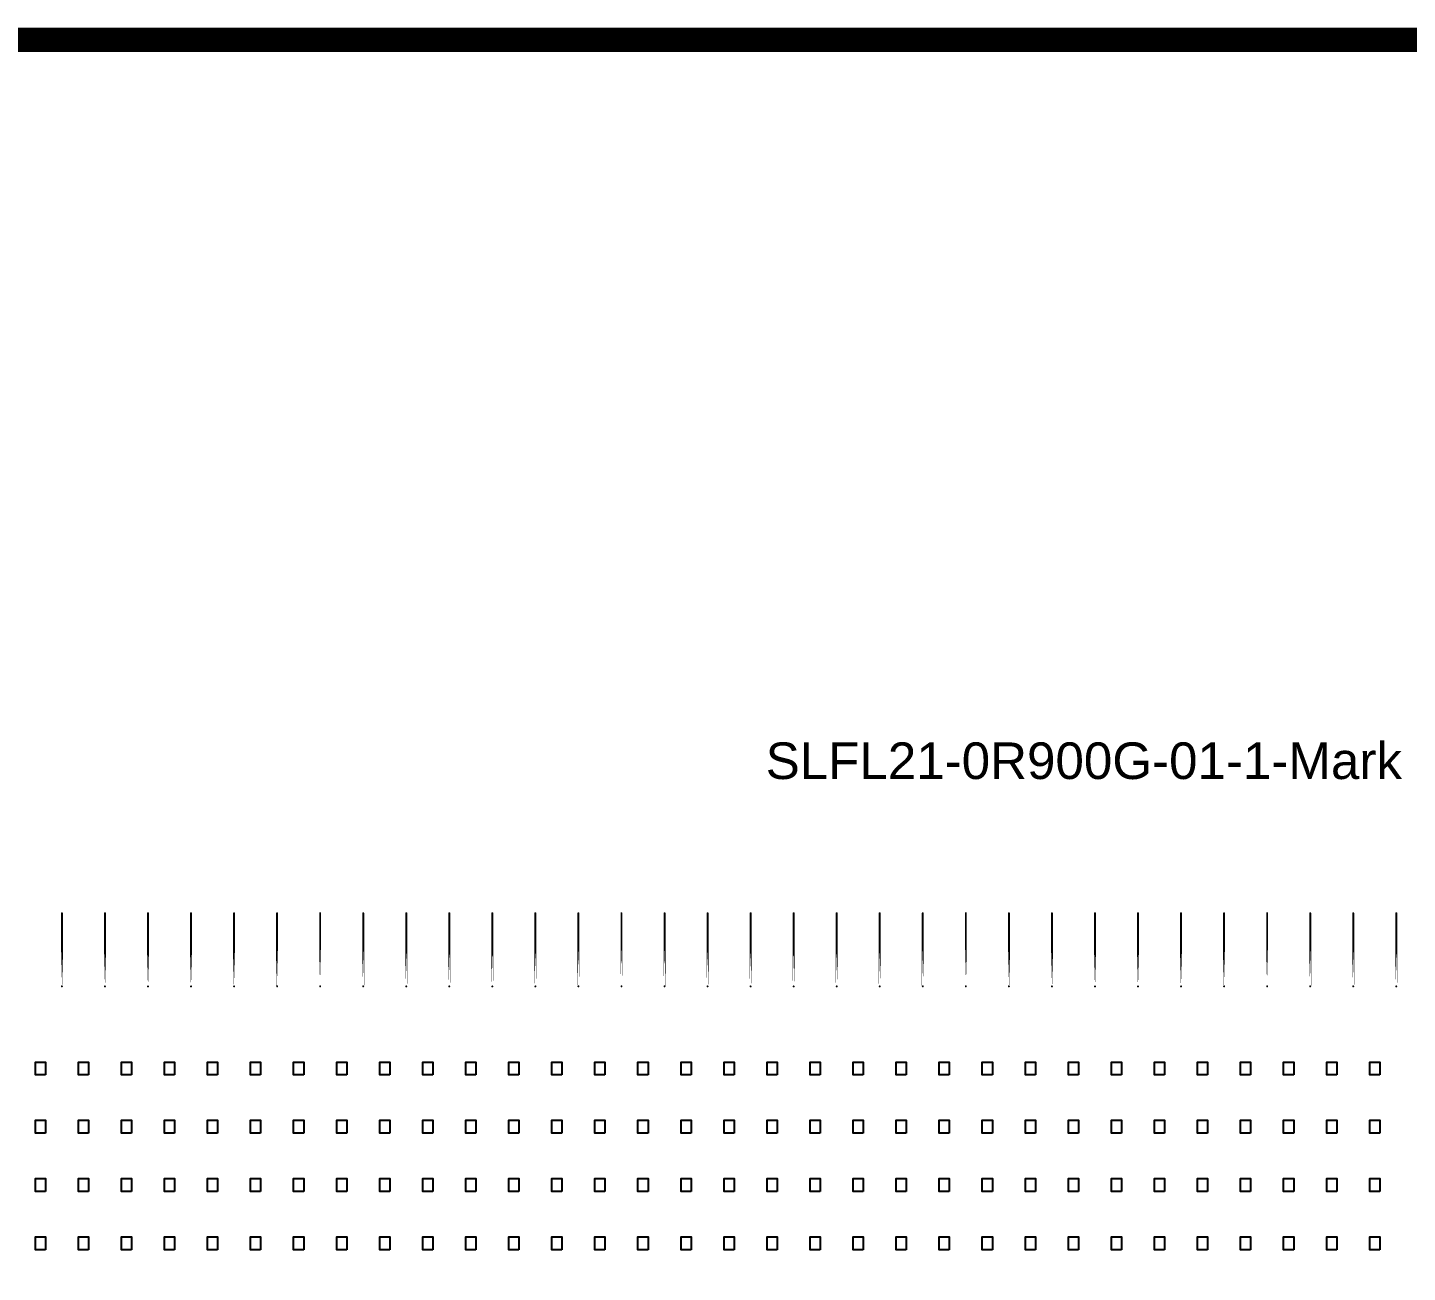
# Model space of a CAD drawing. Extents: x 11 to 212, y 11 to 212.
# Drawn here: x 67.4 to 124, y 160.7 to 211.7 of the extents above; entities that cross this region are included whole.
import ezdxf

# ---------------------------------------------------------------- set-up
doc = ezdxf.new("R2010")
doc.units = 0
doc.layers.get('0').update_dxf_attribs({"linetype": 'continuous'})
doc.layers.add('Mark', color=7, linetype='continuous')
doc.styles.get("Standard").update_dxf_attribs({"font": 'ARIAL.TTF'})

# ---------------------------------------------------------------- blocks, each defined once
blk = doc.blocks.new('cutlineendpoint')
at = {"const_width": 0.04}
blk.add_lwpolyline([(-0.02, 0, 1), (0.02, 0, 1)], format="xyb", close=True, dxfattribs=at)

msp = doc.modelspace()

# ---------------------------------------------------------------- linework, layer by layer
at = {"layer": 'Mark'}
for points, const_width in [([(11.2, 211.2), (211.2, 211.2), (211.2, 11.2), (11.2, 11.2)], 1), ([(68.847, 172.4), (68.847, 175.4)], 0.08), ([(70.612, 172.4), (70.612, 175.4)], 0.08), ([(72.376, 172.4), (72.376, 175.4)], 0.08), ([(74.141, 172.4), (74.141, 175.4)], 0.08), ([(75.906, 172.4), (75.906, 175.4)], 0.08), ([(77.671, 172.4), (77.671, 175.4)], 0.08), ([(79.435, 172.4), (79.435, 175.4)], 0.08), ([(81.2, 172.4), (81.2, 175.4)], 0.08), ([(82.965, 172.4), (82.965, 175.4)], 0.08), ([(84.729, 172.4), (84.729, 175.4)], 0.08), ([(86.494, 172.4), (86.494, 175.4)], 0.08), ([(88.259, 172.4), (88.259, 175.4)], 0.08), ([(90.024, 172.4), (90.024, 175.4)], 0.08), ([(91.788, 172.4), (91.788, 175.4)], 0.08), ([(93.553, 172.4), (93.553, 175.4)], 0.08), ([(95.318, 172.4), (95.318, 175.4)], 0.08), ([(97.082, 172.4), (97.082, 175.4)], 0.08), ([(98.847, 172.4), (98.847, 175.4)], 0.08), ([(100.612, 172.4), (100.612, 175.4)], 0.08), ([(102.376, 172.4), (102.376, 175.4)], 0.08), ([(104.141, 172.4), (104.141, 175.4)], 0.08), ([(105.906, 172.4), (105.906, 175.4)], 0.08), ([(107.671, 172.4), (107.671, 175.4)], 0.08), ([(109.435, 172.4), (109.435, 175.4)], 0.08), ([(111.2, 172.4), (111.2, 175.4)], 0.08), ([(112.965, 172.4), (112.965, 175.4)], 0.08), ([(114.729, 172.4), (114.729, 175.4)], 0.08), ([(116.494, 172.4), (116.494, 175.4)], 0.08), ([(118.259, 172.4), (118.259, 175.4)], 0.08), ([(120.024, 172.4), (120.024, 175.4)], 0.08), ([(121.788, 172.4), (121.788, 175.4)], 0.08), ([(123.553, 172.4), (123.553, 175.4)], 0.08)]:
    msp.add_lwpolyline(points, close=True, dxfattribs=dict(at, const_width=const_width))
for points in [[(68.171, 168.771), (67.759, 168.771), (67.759, 169.3), (68.171, 169.3)], [(69.935, 168.771), (69.524, 168.771), (69.524, 169.3), (69.935, 169.3)], [(71.7, 168.771), (71.288, 168.771), (71.288, 169.3), (71.7, 169.3)], [(73.465, 168.771), (73.053, 168.771), (73.053, 169.3), (73.465, 169.3)], [(75.229, 168.771), (74.818, 168.771), (74.818, 169.3), (75.229, 169.3)], [(76.994, 168.771), (76.582, 168.771), (76.582, 169.3), (76.994, 169.3)], [(78.759, 168.771), (78.347, 168.771), (78.347, 169.3), (78.759, 169.3)], [(80.524, 168.771), (80.112, 168.771), (80.112, 169.3), (80.524, 169.3)], [(82.288, 168.771), (81.876, 168.771), (81.876, 169.3), (82.288, 169.3)], [(84.053, 168.771), (83.641, 168.771), (83.641, 169.3), (84.053, 169.3)], [(85.818, 168.771), (85.406, 168.771), (85.406, 169.3), (85.818, 169.3)], [(87.582, 168.771), (87.171, 168.771), (87.171, 169.3), (87.582, 169.3)], [(89.347, 168.771), (88.935, 168.771), (88.935, 169.3), (89.347, 169.3)], [(91.112, 168.771), (90.7, 168.771), (90.7, 169.3), (91.112, 169.3)], [(92.876, 168.771), (92.465, 168.771), (92.465, 169.3), (92.876, 169.3)], [(94.641, 168.771), (94.229, 168.771), (94.229, 169.3), (94.641, 169.3)], [(96.406, 168.771), (95.994, 168.771), (95.994, 169.3), (96.406, 169.3)], [(98.171, 168.771), (97.759, 168.771), (97.759, 169.3), (98.171, 169.3)], [(99.935, 168.771), (99.524, 168.771), (99.524, 169.3), (99.935, 169.3)], [(101.7, 168.771), (101.288, 168.771), (101.288, 169.3), (101.7, 169.3)], [(103.465, 168.771), (103.053, 168.771), (103.053, 169.3), (103.465, 169.3)], [(105.229, 168.771), (104.818, 168.771), (104.818, 169.3), (105.229, 169.3)], [(106.994, 168.771), (106.582, 168.771), (106.582, 169.3), (106.994, 169.3)], [(108.759, 168.771), (108.347, 168.771), (108.347, 169.3), (108.759, 169.3)], [(110.524, 168.771), (110.112, 168.771), (110.112, 169.3), (110.524, 169.3)], [(112.288, 168.771), (111.876, 168.771), (111.876, 169.3), (112.288, 169.3)], [(114.053, 168.771), (113.641, 168.771), (113.641, 169.3), (114.053, 169.3)], [(115.818, 168.771), (115.406, 168.771), (115.406, 169.3), (115.818, 169.3)], [(117.582, 168.771), (117.171, 168.771), (117.171, 169.3), (117.582, 169.3)], [(119.347, 168.771), (118.935, 168.771), (118.935, 169.3), (119.347, 169.3)], [(121.112, 168.771), (120.7, 168.771), (120.7, 169.3), (121.112, 169.3)], [(122.876, 168.771), (122.465, 168.771), (122.465, 169.3), (122.876, 169.3)], [(68.171, 166.382), (67.759, 166.382), (67.759, 166.912), (68.171, 166.912)], [(69.935, 166.382), (69.524, 166.382), (69.524, 166.912), (69.935, 166.912)], [(71.7, 166.382), (71.288, 166.382), (71.288, 166.912), (71.7, 166.912)], [(73.465, 166.382), (73.053, 166.382), (73.053, 166.912), (73.465, 166.912)], [(75.229, 166.382), (74.818, 166.382), (74.818, 166.912), (75.229, 166.912)], [(76.994, 166.382), (76.582, 166.382), (76.582, 166.912), (76.994, 166.912)], [(78.759, 166.382), (78.347, 166.382), (78.347, 166.912), (78.759, 166.912)], [(80.524, 166.382), (80.112, 166.382), (80.112, 166.912), (80.524, 166.912)], [(82.288, 166.382), (81.876, 166.382), (81.876, 166.912), (82.288, 166.912)], [(84.053, 166.382), (83.641, 166.382), (83.641, 166.912), (84.053, 166.912)], [(85.818, 166.382), (85.406, 166.382), (85.406, 166.912), (85.818, 166.912)], [(87.582, 166.382), (87.171, 166.382), (87.171, 166.912), (87.582, 166.912)], [(89.347, 166.382), (88.935, 166.382), (88.935, 166.912), (89.347, 166.912)], [(91.112, 166.382), (90.7, 166.382), (90.7, 166.912), (91.112, 166.912)], [(92.876, 166.382), (92.465, 166.382), (92.465, 166.912), (92.876, 166.912)], [(94.641, 166.382), (94.229, 166.382), (94.229, 166.912), (94.641, 166.912)], [(96.406, 166.382), (95.994, 166.382), (95.994, 166.912), (96.406, 166.912)], [(98.171, 166.382), (97.759, 166.382), (97.759, 166.912), (98.171, 166.912)], [(99.935, 166.382), (99.524, 166.382), (99.524, 166.912), (99.935, 166.912)], [(101.7, 166.382), (101.288, 166.382), (101.288, 166.912), (101.7, 166.912)], [(103.465, 166.382), (103.053, 166.382), (103.053, 166.912), (103.465, 166.912)], [(105.229, 166.382), (104.818, 166.382), (104.818, 166.912), (105.229, 166.912)], [(106.994, 166.382), (106.582, 166.382), (106.582, 166.912), (106.994, 166.912)], [(108.759, 166.382), (108.347, 166.382), (108.347, 166.912), (108.759, 166.912)], [(110.524, 166.382), (110.112, 166.382), (110.112, 166.912), (110.524, 166.912)], [(112.288, 166.382), (111.876, 166.382), (111.876, 166.912), (112.288, 166.912)], [(114.053, 166.382), (113.641, 166.382), (113.641, 166.912), (114.053, 166.912)], [(115.818, 166.382), (115.406, 166.382), (115.406, 166.912), (115.818, 166.912)], [(117.582, 166.382), (117.171, 166.382), (117.171, 166.912), (117.582, 166.912)], [(119.347, 166.382), (118.935, 166.382), (118.935, 166.912), (119.347, 166.912)], [(121.112, 166.382), (120.7, 166.382), (120.7, 166.912), (121.112, 166.912)], [(122.876, 166.382), (122.465, 166.382), (122.465, 166.912), (122.876, 166.912)], [(68.171, 163.994), (67.759, 163.994), (67.759, 164.524), (68.171, 164.524)], [(69.935, 163.994), (69.524, 163.994), (69.524, 164.524), (69.935, 164.524)], [(71.7, 163.994), (71.288, 163.994), (71.288, 164.524), (71.7, 164.524)], [(73.465, 163.994), (73.053, 163.994), (73.053, 164.524), (73.465, 164.524)], [(75.229, 163.994), (74.818, 163.994), (74.818, 164.524), (75.229, 164.524)], [(76.994, 163.994), (76.582, 163.994), (76.582, 164.524), (76.994, 164.524)], [(78.759, 163.994), (78.347, 163.994), (78.347, 164.524), (78.759, 164.524)], [(80.524, 163.994), (80.112, 163.994), (80.112, 164.524), (80.524, 164.524)], [(82.288, 163.994), (81.876, 163.994), (81.876, 164.524), (82.288, 164.524)], [(84.053, 163.994), (83.641, 163.994), (83.641, 164.524), (84.053, 164.524)], [(85.818, 163.994), (85.406, 163.994), (85.406, 164.524), (85.818, 164.524)], [(87.582, 163.994), (87.171, 163.994), (87.171, 164.524), (87.582, 164.524)], [(89.347, 163.994), (88.935, 163.994), (88.935, 164.524), (89.347, 164.524)], [(91.112, 163.994), (90.7, 163.994), (90.7, 164.524), (91.112, 164.524)], [(92.876, 163.994), (92.465, 163.994), (92.465, 164.524), (92.876, 164.524)], [(94.641, 163.994), (94.229, 163.994), (94.229, 164.524), (94.641, 164.524)], [(96.406, 163.994), (95.994, 163.994), (95.994, 164.524), (96.406, 164.524)], [(98.171, 163.994), (97.759, 163.994), (97.759, 164.524), (98.171, 164.524)], [(99.935, 163.994), (99.524, 163.994), (99.524, 164.524), (99.935, 164.524)], [(101.7, 163.994), (101.288, 163.994), (101.288, 164.524), (101.7, 164.524)], [(103.465, 163.994), (103.053, 163.994), (103.053, 164.524), (103.465, 164.524)], [(105.229, 163.994), (104.818, 163.994), (104.818, 164.524), (105.229, 164.524)], [(106.994, 163.994), (106.582, 163.994), (106.582, 164.524), (106.994, 164.524)], [(108.759, 163.994), (108.347, 163.994), (108.347, 164.524), (108.759, 164.524)], [(110.524, 163.994), (110.112, 163.994), (110.112, 164.524), (110.524, 164.524)], [(112.288, 163.994), (111.876, 163.994), (111.876, 164.524), (112.288, 164.524)], [(114.053, 163.994), (113.641, 163.994), (113.641, 164.524), (114.053, 164.524)], [(115.818, 163.994), (115.406, 163.994), (115.406, 164.524), (115.818, 164.524)], [(117.582, 163.994), (117.171, 163.994), (117.171, 164.524), (117.582, 164.524)], [(119.347, 163.994), (118.935, 163.994), (118.935, 164.524), (119.347, 164.524)], [(121.112, 163.994), (120.7, 163.994), (120.7, 164.524), (121.112, 164.524)], [(122.876, 163.994), (122.465, 163.994), (122.465, 164.524), (122.876, 164.524)], [(68.171, 161.606), (67.759, 161.606), (67.759, 162.135), (68.171, 162.135)], [(69.935, 161.606), (69.524, 161.606), (69.524, 162.135), (69.935, 162.135)], [(71.7, 161.606), (71.288, 161.606), (71.288, 162.135), (71.7, 162.135)], [(73.465, 161.606), (73.053, 161.606), (73.053, 162.135), (73.465, 162.135)], [(75.229, 161.606), (74.818, 161.606), (74.818, 162.135), (75.229, 162.135)], [(76.994, 161.606), (76.582, 161.606), (76.582, 162.135), (76.994, 162.135)], [(78.759, 161.606), (78.347, 161.606), (78.347, 162.135), (78.759, 162.135)], [(80.524, 161.606), (80.112, 161.606), (80.112, 162.135), (80.524, 162.135)], [(82.288, 161.606), (81.876, 161.606), (81.876, 162.135), (82.288, 162.135)], [(84.053, 161.606), (83.641, 161.606), (83.641, 162.135), (84.053, 162.135)], [(85.818, 161.606), (85.406, 161.606), (85.406, 162.135), (85.818, 162.135)], [(87.582, 161.606), (87.171, 161.606), (87.171, 162.135), (87.582, 162.135)], [(89.347, 161.606), (88.935, 161.606), (88.935, 162.135), (89.347, 162.135)], [(91.112, 161.606), (90.7, 161.606), (90.7, 162.135), (91.112, 162.135)], [(92.876, 161.606), (92.465, 161.606), (92.465, 162.135), (92.876, 162.135)], [(94.641, 161.606), (94.229, 161.606), (94.229, 162.135), (94.641, 162.135)], [(96.406, 161.606), (95.994, 161.606), (95.994, 162.135), (96.406, 162.135)], [(98.171, 161.606), (97.759, 161.606), (97.759, 162.135), (98.171, 162.135)], [(99.935, 161.606), (99.524, 161.606), (99.524, 162.135), (99.935, 162.135)], [(101.7, 161.606), (101.288, 161.606), (101.288, 162.135), (101.7, 162.135)], [(103.465, 161.606), (103.053, 161.606), (103.053, 162.135), (103.465, 162.135)], [(105.229, 161.606), (104.818, 161.606), (104.818, 162.135), (105.229, 162.135)], [(106.994, 161.606), (106.582, 161.606), (106.582, 162.135), (106.994, 162.135)], [(108.759, 161.606), (108.347, 161.606), (108.347, 162.135), (108.759, 162.135)], [(110.524, 161.606), (110.112, 161.606), (110.112, 162.135), (110.524, 162.135)], [(112.288, 161.606), (111.876, 161.606), (111.876, 162.135), (112.288, 162.135)], [(114.053, 161.606), (113.641, 161.606), (113.641, 162.135), (114.053, 162.135)], [(115.818, 161.606), (115.406, 161.606), (115.406, 162.135), (115.818, 162.135)], [(117.582, 161.606), (117.171, 161.606), (117.171, 162.135), (117.582, 162.135)], [(119.347, 161.606), (118.935, 161.606), (118.935, 162.135), (119.347, 162.135)], [(121.112, 161.606), (120.7, 161.606), (120.7, 162.135), (121.112, 162.135)], [(122.876, 161.606), (122.465, 161.606), (122.465, 162.135), (122.876, 162.135)]]:
    msp.add_lwpolyline(points, close=True, dxfattribs=at)

# ---------------------------------------------------------------- block references
for p in [(68.847, 175.4), (70.612, 175.4), (72.376, 175.4), (74.141, 175.4), (75.906, 175.4), (77.671, 175.4), (79.435, 175.4), (81.2, 175.4), (82.965, 175.4), (84.729, 175.4), (86.494, 175.4), (88.259, 175.4), (90.024, 175.4), (91.788, 175.4), (93.553, 175.4), (95.318, 175.4), (97.082, 175.4), (98.847, 175.4), (100.612, 175.4), (102.376, 175.4), (104.141, 175.4), (105.906, 175.4), (107.671, 175.4), (109.435, 175.4), (111.2, 175.4), (112.965, 175.4), (114.729, 175.4), (116.494, 175.4), (118.259, 175.4), (120.024, 175.4), (121.788, 175.4), (123.553, 175.4), (68.847, 172.4), (70.612, 172.4), (72.376, 172.4), (74.141, 172.4), (75.906, 172.4), (77.671, 172.4), (79.435, 172.4), (81.2, 172.4), (82.965, 172.4), (84.729, 172.4), (86.494, 172.4), (88.259, 172.4), (90.024, 172.4), (91.788, 172.4), (93.553, 172.4), (95.318, 172.4), (97.082, 172.4), (98.847, 172.4), (100.612, 172.4), (102.376, 172.4), (104.141, 172.4), (105.906, 172.4), (107.671, 172.4), (109.435, 172.4), (111.2, 172.4), (112.965, 172.4), (114.729, 172.4), (116.494, 172.4), (118.259, 172.4), (120.024, 172.4), (121.788, 172.4), (123.553, 172.4)]:
    msp.add_blockref('cutlineendpoint', p, dxfattribs=at)

# ---------------------------------------------------------------- texts
msp.add_text('SLFL21-0R900G-01-1-Mark', height=1.5, dxfattribs=at).set_placement((97.7, 180.9))

doc.saveas('drawing.dxf')
